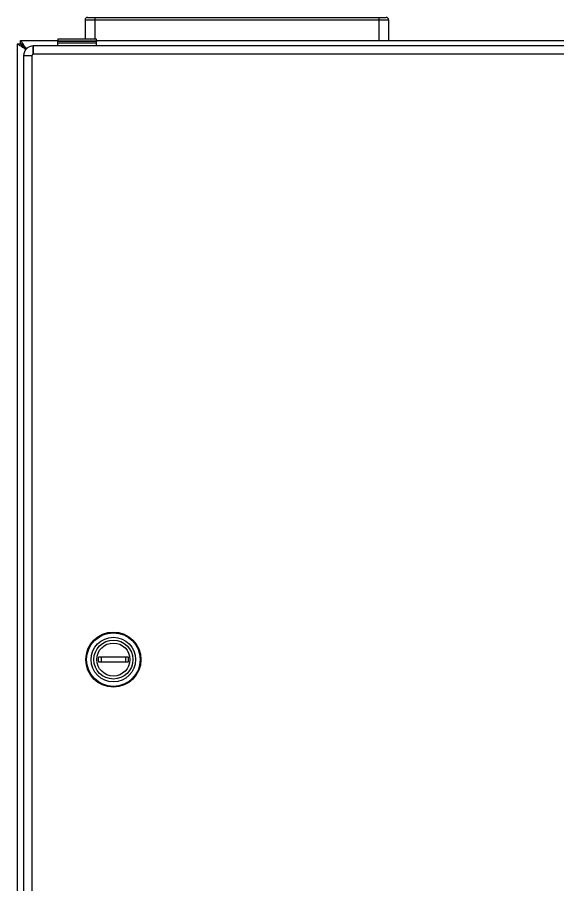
# Model space of a CAD drawing. Header units: millimetres. Extents: x 0 to 279, y 0 to 216.
# Drawn here: x 96.6 to 140.9, y 71.2 to 142.3 of the extents above; entities that cross this region are included whole.
import ezdxf

# ---------------------------------------------------------------- set-up
doc = ezdxf.new("R2010")
doc.units = ezdxf.units.MM

msp = doc.modelspace()

# ---------------------------------------------------------------- linework, layer by layer
at = {"color": 7, "linetype": 'Continuous', "lineweight": 25}
for p, q in [((102.16, 142.138), (102.96, 142.138)), ((102.16, 142.138), (102.16, 140.539)), ((102.96, 142.338), (102.96, 142.138)), ((102.96, 142.338), (126.26, 142.338)), ((102.96, 142.138), (126.26, 142.138)), ((126.26, 142.338), (126.26, 142.138)), ((126.26, 142.138), (127.06, 142.138)), ((126.26, 142.138), (126.26, 140.438)), ((127.06, 142.138), (127.06, 140.438)), ((96.88, 140.438), (99.943, 140.438)), ((96.88, 140.205), (96.88, 140.438)), ((103.092, 140.539), (99.943, 140.539)), ((99.943, 140.539), (99.943, 140.417)), ((99.943, 140.417), (103.092, 140.417)), ((99.943, 140.359), (99.943, 140.417)), ((103.092, 140.359), (99.943, 140.359)), ((99.943, 140.207), (99.943, 140.359)), ((103.092, 140.207), (99.943, 140.207)), ((99.943, 139.991), (99.943, 140.207)), ((103.092, 140.417), (103.092, 140.539)), ((103.092, 140.438), (177.621, 140.438)), ((103.092, 140.417), (103.092, 140.359)), ((103.092, 140.207), (103.092, 140.359)), ((103.092, 139.991), (103.092, 140.207)), ((96.61, 39.108), (96.61, 140.169)), ((96.61, 140.169), (96.844, 140.169)), ((97.922, 139.305), (97.922, 139.991)), ((176.777, 139.991), (97.922, 139.991)), ((97.809, 139.193), (97.123, 139.193)), ((97.123, 139.193), (97.123, 40.083)), ((97.809, 139.194), (97.809, 139.193)), ((97.809, 139.193), (97.809, 40.083)), ((97.922, 139.305), (97.921, 139.305)), ((176.777, 139.305), (97.922, 139.305)), ((103.29, 89.854), (105.689, 89.854)), ((105.689, 89.422), (103.29, 89.422))]:
    msp.add_line(p, q, dxfattribs=at)
at = {"color": 8, "linetype": 'Continuous', "lineweight": 25}
for p, q in [((102.96, 142.138), (102.96, 140.539)), ((97.139, 139.946), (97.103, 139.946)), ((97.103, 139.946), (97.103, 139.91)), ((97.921, 139.722), (97.922, 139.722)), ((97.327, 139.193), (97.327, 139.194))]:
    msp.add_line(p, q, dxfattribs=at)
at = {"color": 7, "linetype": 'Continuous', "lineweight": 25}
for radius in [2.261, 2.222, 2.197, 1.826, 1.598, 1.359]:
    msp.add_circle((104.489, 89.638), radius, dxfattribs=at)
for centre, radius, start, end in [((102.36, 142.138), 0.2, 90, 180), ((126.86, 142.138), 0.2, 0, 90), ((97.921, 139.194), 0.798, 90, 180)]:
    msp.add_arc(centre, radius, start, end, dxfattribs=at)
for points, knots in [([(102.36, 142.338), (102.368, 142.338), (102.381, 142.338), (102.456, 142.338), (102.533, 142.338), (102.629, 142.338), (102.768, 142.338), (102.885, 142.338), (102.96, 142.338)], [0, 0, 0, 0, 0.239443, 0.369664, 0.5, 0.630221, 0.760557, 1, 1, 1, 1]), ([(126.26, 142.338), (126.336, 142.338), (126.452, 142.338), (126.592, 142.338), (126.688, 142.338), (126.765, 142.338), (126.84, 142.338), (126.852, 142.338), (126.86, 142.338)], [0, 0, 0, 0, 0.239443, 0.369664, 0.5, 0.630221, 0.760557, 1, 1, 1, 1]), ([(96.88, 140.438), (96.881, 140.437), (96.884, 140.433), (96.918, 140.382), (96.993, 140.271), (97.104, 140.105), (97.234, 139.914), (97.324, 139.779), (97.363, 139.722)], [0, 0, 0, 0, 0.08162, 0.246543, 0.416002, 0.608278, 0.833451, 1, 1, 1, 1]), ([(96.88, 140.205), (96.881, 140.204), (96.883, 140.201), (96.913, 140.171), (96.988, 140.096), (97.123, 139.962), (97.258, 139.826), (97.344, 139.74), (97.363, 139.722)], [0, 0, 0, 0, 0.069062, 0.201149, 0.370296, 0.601825, 0.916167, 1, 1, 1, 1]), ([(97.327, 139.686), (97.231, 139.751), (97.04, 139.879), (96.811, 140.033), (96.666, 140.131), (96.614, 140.166), (96.611, 140.168), (96.61, 140.169)], [0, 0, 0, 0, 0.279197, 0.555941, 0.748063, 0.941146, 1, 1, 1, 1]), ([(97.327, 139.686), (97.252, 139.76), (97.126, 139.887), (96.978, 140.035), (96.892, 140.121), (96.85, 140.163), (96.846, 140.167), (96.844, 140.169)], [0, 0, 0, 0, 0.3418375, 0.5810769, 0.7580546, 0.898982, 1, 1, 1, 1]), ([(96.844, 140.169), (96.844, 140.169), (96.844, 140.168), (96.846, 140.167), (96.849, 140.164), (96.853, 140.161), (96.858, 140.157), (96.864, 140.151), (96.871, 140.145), (96.879, 140.139), (96.887, 140.131), (96.898, 140.122), (96.911, 140.111), (96.927, 140.097), (96.944, 140.082), (96.964, 140.065), (96.986, 140.047), (97.01, 140.026), (97.035, 140.004), (97.06, 139.983), (97.082, 139.964), (97.096, 139.952), (97.103, 139.946)], [0, 0, 0, 0, 0.037339, 0.074982, 0.110903, 0.147077, 0.184003, 0.221168, 0.258282, 0.295598, 0.333492, 0.371562, 0.426664, 0.482191, 0.538908, 0.595976, 0.66658, 0.737713, 0.810377, 0.883515, 0.941647, 1, 1, 1, 1]), ([(97.921, 139.305), (97.921, 139.351), (97.921, 139.474), (97.921, 139.664), (97.921, 139.841), (97.921, 139.966), (97.921, 139.983), (97.921, 139.991)], [0, 0, 0, 0, 0.1285474, 0.3432672, 0.557987, 0.7727068, 1, 1, 1, 1]), ([(97.123, 139.194), (97.131, 139.194), (97.146, 139.194), (97.264, 139.194), (97.438, 139.194), (97.631, 139.194), (97.759, 139.194), (97.809, 139.194)], [0, 0, 0, 0, 0.214694, 0.429388, 0.644082, 0.858775, 1, 1, 1, 1]), ([(97.921, 139.305), (97.907, 139.304), (97.885, 139.302), (97.859, 139.288), (97.841, 139.273), (97.827, 139.256), (97.813, 139.229), (97.811, 139.208), (97.809, 139.194)], [0, 0, 0, 0, 0.239443, 0.369415, 0.5, 0.629972, 0.760557, 1, 1, 1, 1]), ([(103.29, 89.422), (103.284, 89.459), (103.273, 89.534), (103.267, 89.679), (103.281, 89.785), (103.29, 89.854)], [0, 0, 0, 0, 0.25924, 0.51848, 1, 1, 1, 1]), ([(103.488, 89.854), (103.483, 89.783), (103.474, 89.675), (103.478, 89.531), (103.485, 89.459), (103.488, 89.422)], [0, 0, 0, 0, 0.4966886, 0.7479383, 1, 1, 1, 1]), ([(105.491, 89.422), (105.496, 89.494), (105.505, 89.601), (105.501, 89.746), (105.494, 89.818), (105.491, 89.854)], [0, 0, 0, 0, 0.496689, 0.747938, 1, 1, 1, 1]), ([(105.689, 89.854), (105.695, 89.817), (105.706, 89.743), (105.712, 89.598), (105.698, 89.492), (105.689, 89.422)], [0, 0, 0, 0, 0.25924, 0.51848, 1, 1, 1, 1])]:
    msp.add_open_spline(points, degree=3, knots=knots, dxfattribs=at)

doc.saveas('drawing.dxf')
